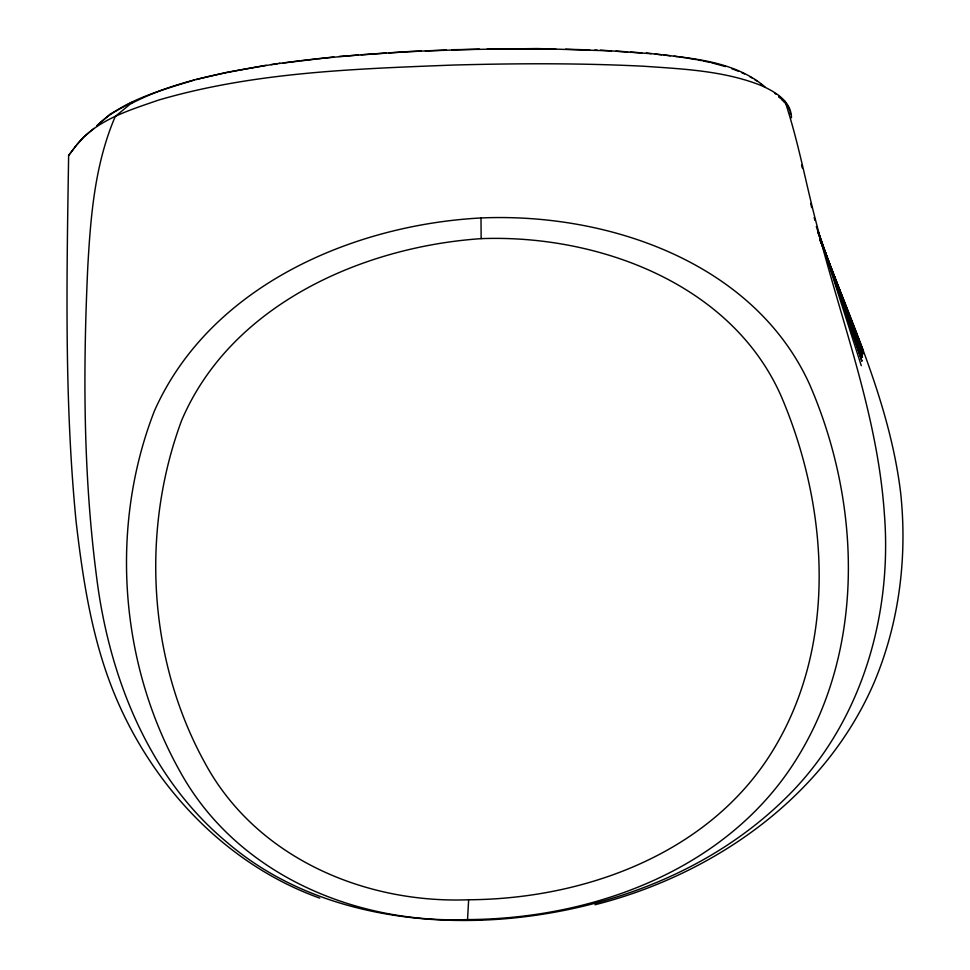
<?xml version="1.0" encoding="UTF-8"?>
<svg xmlns="http://www.w3.org/2000/svg" width="970" height="970" viewBox="0 0 970 970"><rect width="100%" height="100%" fill="white"/><g stroke="black" fill="none" stroke-linecap="round" stroke-linejoin="round"><path stroke-width="1.45" d="M74.86 147.27L68.627 155.455C66.724 277.505 64.214 399.882 76.096 521.557C83.335 583.552 92.999 646.153 118.558 703.626C157.261 791.023 228.859 865.567 319.761 898.123M467.528 919.596C589.19 918.942 719.728 872.757 790.368 768.519C866.489 655.841 862.245 504.667 809.162 383.417C753.108 261.718 606.917 212.466 480.999 217.959C351.746 224.882 209.775 286.392 154.46 410.819C109.416 526.358 119.407 663.456 180.02 771.477C236.231 873.752 354.183 923.852 467.528 919.596L468.655 899.772C581.006 899.032 702.001 856.595 766.87 759.886C838.056 653.028 830.126 511.287 781.529 396.985C732.132 283.579 597.738 234.255 481.144 238.644C362.246 246.768 230.872 304.762 181.645 420.398C140.723 530.444 148.107 660.012 204.997 763.075C256.007 857.541 364.441 903.797 468.655 899.772M73.623 148.895L68.627 155.455M74.314 147.852L76.278 145.451M75.175 146.737L83.953 136.843L93.957 128.44M76.618 144.906C96.685 119.795 129.24 110.301 158.352 100.152C253.522 72.229 353.662 68.943 452.153 65.087C515.846 63.329 579.636 63.026 643.292 66.215C682.577 68.943 723.026 70.664 760.153 85.093C773.866 90.986 791.326 100.625 791.459 117.758M97.145 125.542L109.962 114.254L131.29 102.565M96.939 125.7C123.081 100.334 160.135 90.622 194.024 80.098M133.048 101.753L115.248 116.497C94.781 164.172 90.586 216.419 87.749 267.623C82.996 370.431 83.214 473.918 96.479 576.131C108.761 675.569 147.901 776.473 226.592 841.996C303.295 908.247 409.716 927.162 508.219 918.505C609.718 909.266 711.325 870.963 784.924 798.856C860.487 725.742 892.618 616.884 884.349 513.615C877.547 414.178 840.772 320.512 816.728 224.628C805.864 183.585 798.407 141.644 784.985 101.304L778.837 97.061M131.168 103.596C176.916 79.746 229.502 71.55 280.003 63.208M131.192 102.772L133.399 101.753M594.986 904.755C713.799 874.625 825.118 796.928 874.382 681.934C899.311 622.461 907.484 556.78 900.645 492.821C889.914 404.211 851.514 322.464 820.244 239.893M196.255 79.504L226.713 72.386L266.107 65.269M271.115 64.675L277.784 63.693M279.117 63.499L333.886 56.927M283.179 62.941L299.718 60.783M301.124 60.613L316.475 58.855M317.905 58.709L358.512 54.963M339.051 56.442L409.328 51.507L479.338 49.118M361.228 54.756L386.084 53.01M388.909 52.841L421.283 51.07M425.418 50.877L446.309 50.04M451.68 49.712L537.198 48.548L611.5 50.901M473.724 920.275L482.345 920.033M487.279 48.961L555.677 48.973M565.571 49.179L589.712 49.919M594.743 50.125L597.253 50.222M600.394 50.137L651.258 53.702M615.938 51.143L627.602 51.859M630.488 52.041L641.764 52.877M646.323 52.998C686.53 58.067 732.508 59.352 764.93 86.851M655.187 54.078L661.625 54.744M664.159 55.023L670.391 55.739M674.065 56.199L677.666 56.684M679.073 56.878L684.638 57.679M686.02 57.885L696.605 59.667M697.891 59.897L701.674 60.625M702.898 60.88L710.222 62.456M711.495 62.759L725.487 66.578M731.707 68.652L738.716 71.356M741.698 72.629L744.536 73.95M749.822 76.654L752.271 78.049M754.563 79.455L756.733 80.886M774.654 93.265L776.048 94.223M781.711 99.631L785.918 103.475M778.655 96.175L784.051 101.207M760.516 83.699L761.668 84.657M786.306 104.008L787.701 106.203M788.016 106.748L788.828 108.41M789.059 108.955L789.483 110.059M863.021 350.485L819.88 239.323L836.273 283.276M820.365 239.723L863.094 350.522M819.917 239.699L820.996 242.5M824.209 250.915L859.614 343.453M860.693 346.254L862.294 350.461M820.256 239.735L862.997 351.94L820.39 239.287M820.28 239.42L862.791 354.244L818.146 232.594M818.037 232.618L862.463 357.372L816.303 226.556L861.966 361.24L818.146 231.066L861.287 365.702M784.16 101.341L784.548 102.529M790.004 111.695L790.526 114.108M814.194 217.522L814.909 220.348M810.665 203.397L811.708 207.641M801.584 165.106L802.251 167.943M480.999 217.959L481.144 238.644"/></g></svg>
